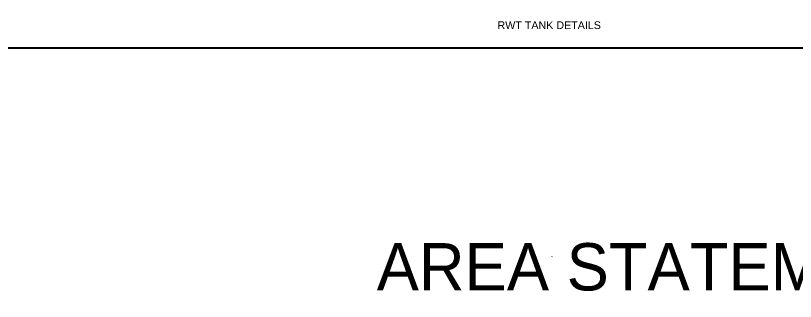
# Model space of a CAD drawing. Extents: x 1878645 to 3043969, y -1160829 to -603973.
# Drawn here: x 2073098 to 2237826, y -867690 to -807280 of the extents above; entities that cross this region are included whole.
import ezdxf

# ---------------------------------------------------------------- set-up
doc = ezdxf.new("R2010")
doc.units = 0
doc.header["$LTSCALE"] = 100
doc.linetypes.add('Hidden', pattern=[9.525, 6.35, -3.175])
for name, color, linetype in [('Dim', 3, 'Continuous'), ('DRAIN', 5, 'Continuous'), ('S-SUNK-HAT', 14, 'Continuous'), ('TITLE', 7, 'Continuous')]:
    doc.layers.add(name, color=color, linetype=linetype)
doc.styles.add('ARIAL', font='arial.ttf')
doc.styles.add('STY', font='stylu.ttf')
pattern_1 = [(0, (342.86, -125382.17), (317.5, 317.5), [317.5, -317.5]), (0, (342.86, -125263.1), (317.5, 317.5), [317.5, -317.5]), (0, (342.86, -125144.05), (317.5, 317.5), [317.5, -317.5]), (90, (382.54, -125104.36), (-317.5, 317.5), [317.5, -317.5]), (90, (501.6, -125104.36), (-317.5, 317.5), [317.5, -317.5]), (90, (620.67, -125104.36), (-317.5, 317.5), [317.5, -317.5])]

msp = doc.modelspace()

# ---------------------------------------------------------------- hatches: boundary and pattern name
at = {"layer": 'S-SUNK-HAT'}
h = msp.add_hatch(dxfattribs=at)
h.set_pattern_fill('EARTH', color=256, scale=50)
h.set_pattern_definition(pattern_1)
h.paths.add_polyline_path([(2178705.55174, -867689.53759), (2178855.55174, -867689.53759), (2178855.55174, -867433.8233), (2178705.55174, -867433.8233)], flags=24)
h.paths.add_polyline_path([(2182637.5094, -867219.8236), (2182637.5094, -867369.8236), (2182893.22369, -867369.8236), (2182893.22369, -867219.8236)], flags=24)
h.paths.add_polyline_path([(2179213.6264, -866639.22637), (2179213.6264, -866826.72637), (2181454.69783, -866826.72637), (2181454.69783, -866639.22637)], flags=24)
h.paths.add_polyline_path([(2178907.78253, -865643.50818), (2178907.78253, -865737.25818), (2179560.46111, -865737.25818), (2179560.46111, -865643.50818)], flags=24)
h = msp.add_hatch(dxfattribs=at)
h.set_pattern_fill('EARTH', color=256, scale=50)
h.set_pattern_definition(pattern_1)
h.paths.add_polyline_path([(2187829.19372, -867689.53759), (2187979.19372, -867689.53759), (2187979.19372, -867433.8233), (2187829.19372, -867433.8233)], flags=24)
h.paths.add_polyline_path([(2191887.3274, -867219.8236), (2191887.3274, -867369.8236), (2192143.04169, -867369.8236), (2192143.04169, -867219.8236)], flags=24)
h.paths.add_polyline_path([(2188225.63034, -866002.26863), (2188225.63034, -866189.76863), (2190466.70177, -866189.76863), (2190466.70177, -866002.26863)], flags=24)
h.paths.add_polyline_path([(2188157.60054, -864843.50818), (2188157.60054, -864937.25818), (2188810.27911, -864937.25818), (2188810.27911, -864843.50818)], flags=24)

# ---------------------------------------------------------------- linework, layer by layer
at = {"layer": 'Dim'}
msp.add_lwpolyline([(2068708.258, -699809.46868), (2460808.93685, -699809.46868), (2460808.93685, -814196.31973), (2068708.258, -814196.31973)], close=True, dxfattribs=at)
at = {"layer": 'DRAIN', "linetype": 'Hidden', "lineweight": 5}
msp.add_lwpolyline([(2186406.55939, -858270.6337), (2186440.60417, -858213.40254)], dxfattribs=at)

# ---------------------------------------------------------------- texts
at = {"color": 2, "style": 'ARIAL'}
msp.add_text('RWT TANK DETAILS', height=1618.0896296, dxfattribs=at).set_placement((2174895.91368, -810119.81965))
at = {"layer": 'TITLE', "lineweight": 25, "ltscale": 0.03, "style": 'STY'}
msp.add_text('AREA STATEMENT', height=10000, dxfattribs=at).set_placement((2149374.89472, -865375.41344))

doc.saveas('drawing.dxf')
